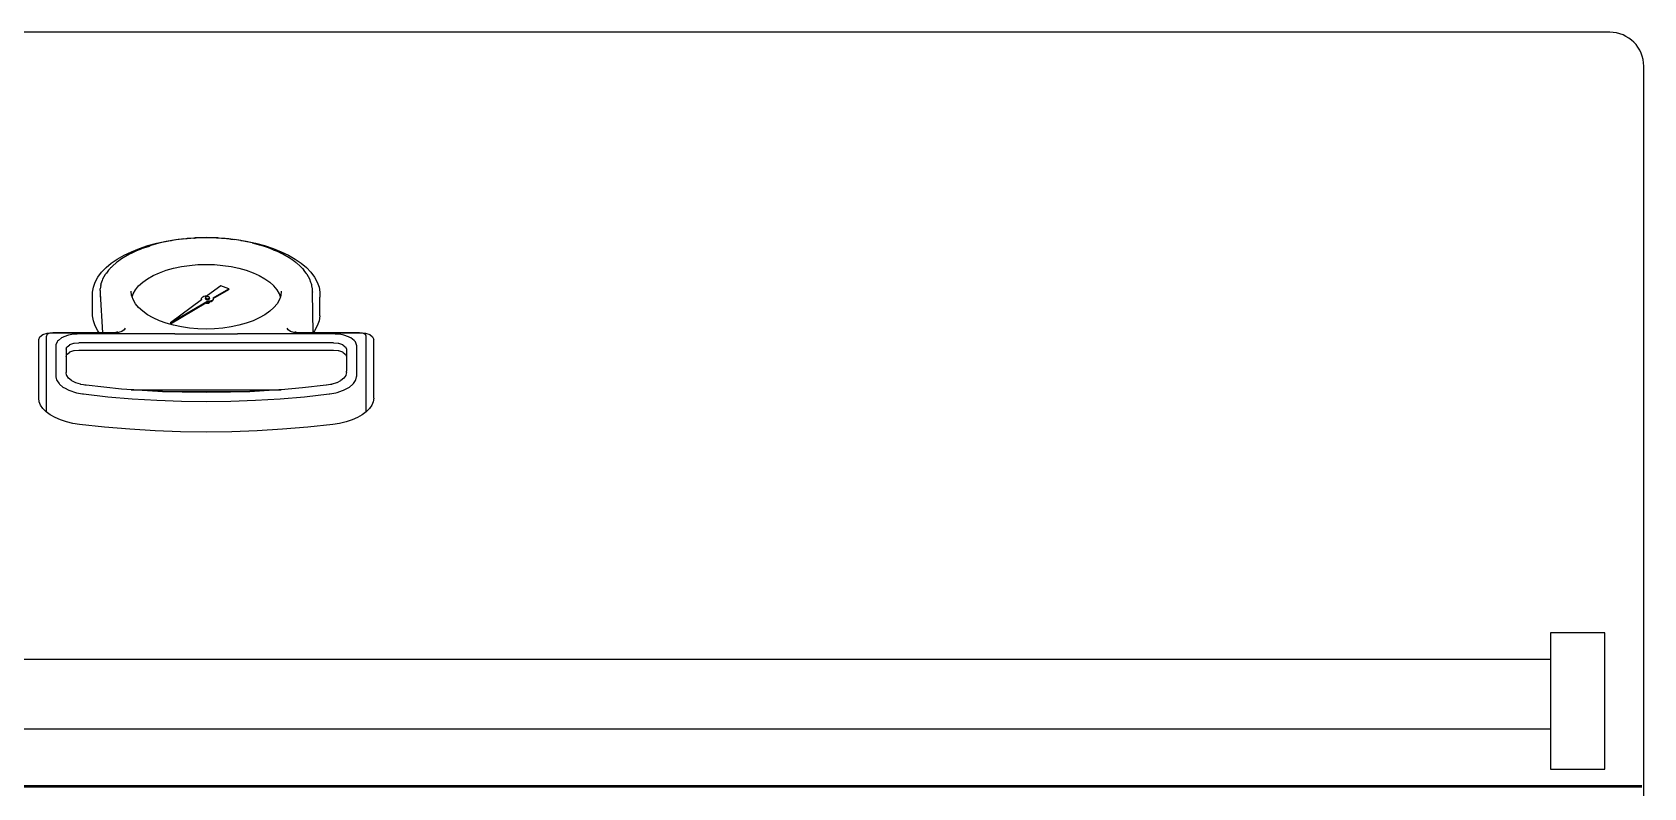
# Model space of a CAD drawing. Header units: millimetres. Extents: x 232 to 1180, y 355 to 899.
# Drawn here: x 657 to 1092.1, y 695.4 to 899.5 of the extents above; entities that cross this region are included whole.
import ezdxf

# ---------------------------------------------------------------- set-up
doc = ezdxf.new("R2010")
doc.units = ezdxf.units.MM
doc.header["$MEASUREMENT"] = 0
doc.layers.add('Edges', color=7, linetype='Continuous')

# ---------------------------------------------------------------- blocks, each defined once
blk = doc.blocks.new('Ruby Burner grill pl')
at = {"layer": 'Edges'}
for p, q in [((15.766, 16.082), (-25.689, 16.082)), ((16.266, 3.986), (16.266, 15.582)), ((-5.443, 13.011), (-5.301, 13.034)), ((-5.271, 13.033), (-5.357, 13.019)), ((-5.301, 13.034), (-5.155, 13.051)), ((-5.219, 13.039), (-5.271, 13.033)), ((-5.204, 13.042), (-5.219, 13.039)), ((-5.187, 13.043), (-5.204, 13.042)), ((-5.187, 13.043), (-5.135, 13.049)), ((-5.155, 13.051), (-5.006, 13.061)), ((-5.037, 13.056), (-5.135, 13.049)), ((-5.037, 13.056), (-5.031, 13.056)), ((-5.024, 13.057), (-5.031, 13.056)), ((-4.996, 13.058), (-5.024, 13.057)), ((-5.006, 13.061), (-4.856, 13.064)), ((-4.856, 13.062), (-4.996, 13.058)), ((-4.856, 13.064), (-4.707, 13.061)), ((-4.717, 13.058), (-4.856, 13.062)), ((-4.688, 13.057), (-4.717, 13.058)), ((-4.707, 13.061), (-4.558, 13.051)), ((-4.682, 13.056), (-4.688, 13.057)), ((-4.666, 13.055), (-4.682, 13.056)), ((-4.578, 13.049), (-4.666, 13.055)), ((-4.525, 13.043), (-4.578, 13.049)), ((-4.558, 13.051), (-4.412, 13.034)), ((-4.509, 13.042), (-4.525, 13.043)), ((-4.494, 13.039), (-4.509, 13.042)), ((-4.494, 13.039), (-4.442, 13.033)), ((-4.348, 13.018), (-4.442, 13.033)), ((-4.412, 13.034), (-4.269, 13.011)), ((-6.163, 12.748), (-6.064, 12.804)), ((-5.983, 12.819), (-6.076, 12.766)), ((-6.064, 12.804), (-5.956, 12.856)), ((-5.964, 12.829), (-5.983, 12.819)), ((-5.96, 12.831), (-5.964, 12.829)), ((-5.949, 12.836), (-5.96, 12.831)), ((-5.956, 12.856), (-5.839, 12.904)), ((-5.882, 12.868), (-5.949, 12.836)), ((-5.841, 12.884), (-5.882, 12.868)), ((-5.829, 12.89), (-5.841, 12.884)), ((-5.839, 12.904), (-5.713, 12.945)), ((-5.816, 12.895), (-5.829, 12.89)), ((-5.773, 12.912), (-5.816, 12.895)), ((-5.773, 12.912), (-5.69, 12.939)), ((-5.713, 12.945), (-5.581, 12.981)), ((-5.69, 12.939), (-5.687, 12.941)), ((-5.68, 12.942), (-5.687, 12.941)), ((-5.656, 12.951), (-5.68, 12.942)), ((-5.533, 12.984), (-5.656, 12.951)), ((-5.581, 12.981), (-5.443, 13.011)), ((-5.404, 13.012), (-5.533, 12.984)), ((-5.378, 13.016), (-5.404, 13.012)), ((-5.372, 13.017), (-5.378, 13.016)), ((-5.357, 13.019), (-5.372, 13.017)), ((-4.348, 13.018), (-4.341, 13.017)), ((-4.335, 13.016), (-4.341, 13.017)), ((-4.309, 13.012), (-4.335, 13.016)), ((-4.18, 12.984), (-4.309, 13.012)), ((-4.269, 13.011), (-4.131, 12.981)), ((-4.18, 12.984), (-4.057, 12.951)), ((-4.131, 12.981), (-3.999, 12.945)), ((-4.032, 12.942), (-4.057, 12.951)), ((-4.026, 12.941), (-4.032, 12.942)), ((-4.013, 12.936), (-4.026, 12.941)), ((-3.94, 12.912), (-4.013, 12.936)), ((-3.999, 12.945), (-3.874, 12.904)), ((-3.897, 12.895), (-3.94, 12.912)), ((-3.883, 12.89), (-3.897, 12.895)), ((-3.871, 12.884), (-3.883, 12.89)), ((-3.874, 12.904), (-3.757, 12.856)), ((-3.871, 12.884), (-3.831, 12.868)), ((-3.759, 12.834), (-3.831, 12.868)), ((-3.759, 12.834), (-3.753, 12.831)), ((-3.757, 12.856), (-3.648, 12.804)), ((-3.749, 12.829), (-3.753, 12.831)), ((-3.729, 12.819), (-3.749, 12.829)), ((-3.637, 12.766), (-3.729, 12.819)), ((-3.648, 12.804), (-3.55, 12.748)), ((-6.447, 12.483), (-6.394, 12.554)), ((-6.394, 12.554), (-6.328, 12.622)), ((-6.328, 12.622), (-6.251, 12.686)), ((-6.291, 12.585), (-6.324, 12.541)), ((-6.268, 12.609), (-6.291, 12.585)), ((-6.262, 12.616), (-6.268, 12.609)), ((-6.254, 12.623), (-6.262, 12.616)), ((-6.254, 12.623), (-6.23, 12.649)), ((-6.251, 12.686), (-6.163, 12.748)), ((-6.179, 12.691), (-6.23, 12.649)), ((-6.179, 12.691), (-6.178, 12.693)), ((-6.173, 12.696), (-6.178, 12.693)), ((-6.158, 12.709), (-6.173, 12.696)), ((-6.1, 12.749), (-6.158, 12.709)), ((-6.076, 12.765), (-6.1, 12.749)), ((-6.076, 12.765), (-6.076, 12.766)), ((-5.544, 12.547), (-5.443, 12.583)), ((-5.443, 12.583), (-5.335, 12.613)), ((-5.335, 12.613), (-5.22, 12.637)), ((-5.22, 12.637), (-5.102, 12.654)), ((-5.102, 12.654), (-4.98, 12.665)), ((-4.98, 12.665), (-4.856, 12.668)), ((-4.856, 12.668), (-4.733, 12.665)), ((-4.733, 12.665), (-4.611, 12.654)), ((-4.611, 12.654), (-4.492, 12.637)), ((-4.492, 12.637), (-4.378, 12.613)), ((-4.378, 12.613), (-4.27, 12.583)), ((-4.27, 12.583), (-4.169, 12.547)), ((-3.637, 12.766), (-3.636, 12.765)), ((-3.579, 12.726), (-3.636, 12.765)), ((-3.555, 12.709), (-3.579, 12.726)), ((-3.539, 12.696), (-3.555, 12.709)), ((-3.55, 12.748), (-3.461, 12.686)), ((-3.535, 12.693), (-3.539, 12.696)), ((-3.527, 12.686), (-3.535, 12.693)), ((-3.483, 12.649), (-3.527, 12.686)), ((-3.458, 12.623), (-3.483, 12.649)), ((-3.461, 12.686), (-3.384, 12.622)), ((-3.45, 12.616), (-3.458, 12.623)), ((-3.444, 12.609), (-3.45, 12.616)), ((-3.444, 12.609), (-3.422, 12.585)), ((-3.387, 12.539), (-3.422, 12.585)), ((-3.384, 12.622), (-3.319, 12.554)), ((-3.319, 12.554), (-3.266, 12.483)), ((-6.528, 12.261), (-6.514, 12.336)), ((-6.514, 12.336), (-6.487, 12.41)), ((-6.487, 12.41), (-6.447, 12.483)), ((-6.407, 12.361), (-6.416, 12.312)), ((-6.407, 12.363), (-6.406, 12.366)), ((-6.407, 12.361), (-6.407, 12.363)), ((-6.403, 12.382), (-6.406, 12.367)), ((-6.406, 12.367), (-6.406, 12.366)), ((-6.385, 12.431), (-6.403, 12.382)), ((-6.378, 12.45), (-6.385, 12.431)), ((-6.34, 12.519), (-6.378, 12.451)), ((-6.378, 12.45), (-6.378, 12.451)), ((-6.331, 12.532), (-6.34, 12.519)), ((-6.329, 12.534), (-6.331, 12.532)), ((-6.324, 12.541), (-6.329, 12.534)), ((-5.897, 12.296), (-5.85, 12.354)), ((-5.85, 12.354), (-5.79, 12.408)), ((-5.79, 12.408), (-5.718, 12.459)), ((-5.718, 12.459), (-5.636, 12.506)), ((-5.636, 12.506), (-5.544, 12.547)), ((-4.64, 12.356), (-4.838, 12.21)), ((-4.526, 12.312), (-4.64, 12.356)), ((-4.169, 12.547), (-4.077, 12.506)), ((-4.077, 12.506), (-3.995, 12.459)), ((-3.995, 12.459), (-3.923, 12.408)), ((-3.923, 12.408), (-3.863, 12.354)), ((-3.816, 12.296), (-3.863, 12.354)), ((-3.387, 12.539), (-3.383, 12.534)), ((-3.382, 12.532), (-3.383, 12.534)), ((-3.373, 12.519), (-3.382, 12.532)), ((-3.335, 12.451), (-3.373, 12.519)), ((-3.335, 12.451), (-3.335, 12.45)), ((-3.317, 12.402), (-3.335, 12.45)), ((-3.31, 12.382), (-3.317, 12.402)), ((-3.307, 12.367), (-3.31, 12.382)), ((-3.306, 12.363), (-3.307, 12.367)), ((-3.305, 12.354), (-3.306, 12.363)), ((-3.297, 12.312), (-3.305, 12.354)), ((-3.266, 12.483), (-3.226, 12.41)), ((-3.226, 12.41), (-3.199, 12.336)), ((-3.199, 12.336), (-3.185, 12.261)), ((-6.528, 12.185), (-6.528, 12.261)), ((-6.528, 11.915), (-6.528, 12.185)), ((-6.416, 12.283), (-6.417, 12.275)), ((-6.417, 12.275), (-6.415, 12.261)), ((-6.416, 12.283), (-6.416, 12.312)), ((-6.415, 12.261), (-6.416, 12.258)), ((-6.416, 12.258), (-6.416, 12.241)), ((-6.416, 12.241), (-6.382, 11.665)), ((-6.416, 12.237), (-6.416, 12.187)), ((-5.952, 12.212), (-5.959, 12.275)), ((-5.945, 12.194), (-5.952, 12.212)), ((-5.945, 12.194), (-5.931, 12.236)), ((-5.931, 12.151), (-5.945, 12.194)), ((-5.931, 12.236), (-5.897, 12.296)), ((-5.897, 12.091), (-5.931, 12.151)), ((-5.85, 12.034), (-5.897, 12.091)), ((-4.924, 12.148), (-5.38, 11.81)), ((-5.38, 11.81), (-4.847, 12.123)), ((-5.38, 11.797), (-4.86, 12.102)), ((-4.924, 12.173), (-4.918, 12.184)), ((-4.924, 12.162), (-4.924, 12.173)), ((-4.924, 12.16), (-4.924, 12.162)), ((-4.924, 12.148), (-4.924, 12.16)), ((-4.919, 12.151), (-4.924, 12.16)), ((-4.919, 12.151), (-4.924, 12.148)), ((-4.924, 12.147), (-4.924, 12.148)), ((-4.918, 12.184), (-4.906, 12.194)), ((-4.906, 12.194), (-4.89, 12.202)), ((-4.89, 12.202), (-4.87, 12.208)), ((-4.87, 12.208), (-4.848, 12.21)), ((-4.866, 12.186), (-4.868, 12.183)), ((-4.868, 12.183), (-4.868, 12.179)), ((-4.868, 12.179), (-4.866, 12.175)), ((-4.868, 12.169), (-4.868, 12.179)), ((-4.866, 12.173), (-4.868, 12.169)), ((-4.868, 12.169), (-4.868, 12.165)), ((-4.868, 12.165), (-4.866, 12.161)), ((-4.862, 12.19), (-4.866, 12.186)), ((-4.866, 12.175), (-4.866, 12.173)), ((-4.865, 12.174), (-4.866, 12.173)), ((-4.866, 12.173), (-4.866, 12.161)), ((-4.866, 12.173), (-4.862, 12.171)), ((-4.866, 12.161), (-4.865, 12.16)), ((-4.862, 12.163), (-4.865, 12.16)), ((-4.865, 12.16), (-4.862, 12.158)), ((-4.856, 12.193), (-4.862, 12.19)), ((-4.862, 12.171), (-4.857, 12.168)), ((-4.862, 12.171), (-4.862, 12.163)), ((-4.857, 12.165), (-4.862, 12.163)), ((-4.862, 12.158), (-4.857, 12.155)), ((-4.86, 12.102), (-4.847, 12.11)), ((-4.86, 12.102), (-4.857, 12.101)), ((-4.857, 12.168), (-4.85, 12.166)), ((-4.857, 12.155), (-4.85, 12.153)), ((-4.857, 12.101), (-4.85, 12.099)), ((-4.849, 12.194), (-4.856, 12.193)), ((-4.85, 12.166), (-4.843, 12.165)), ((-4.85, 12.153), (-4.843, 12.152)), ((-4.85, 12.099), (-4.843, 12.098)), ((-4.842, 12.195), (-4.849, 12.194)), ((-4.848, 12.21), (-4.838, 12.21)), ((-4.828, 12.123), (-4.847, 12.123)), ((-4.847, 12.123), (-4.847, 12.11)), ((-4.843, 12.11), (-4.847, 12.11)), ((-4.843, 12.165), (-4.835, 12.165)), ((-4.843, 12.152), (-4.843, 12.165)), ((-4.843, 12.152), (-4.835, 12.152)), ((-4.843, 12.11), (-4.843, 12.098)), ((-4.828, 12.11), (-4.843, 12.11)), ((-4.843, 12.098), (-4.835, 12.098)), ((-4.834, 12.195), (-4.842, 12.195)), ((-4.835, 12.165), (-4.827, 12.166)), ((-4.835, 12.152), (-4.827, 12.153)), ((-4.835, 12.098), (-4.827, 12.099)), ((-4.826, 12.194), (-4.834, 12.195)), ((-4.806, 12.126), (-4.828, 12.123)), ((-4.808, 12.112), (-4.828, 12.11)), ((-4.827, 12.166), (-4.82, 12.168)), ((-4.827, 12.153), (-4.82, 12.155)), ((-4.827, 12.099), (-4.82, 12.101)), ((-4.819, 12.192), (-4.826, 12.194)), ((-4.82, 12.168), (-4.814, 12.171)), ((-4.82, 12.168), (-4.819, 12.165)), ((-4.82, 12.155), (-4.814, 12.157)), ((-4.82, 12.101), (-4.814, 12.103)), ((-4.814, 12.189), (-4.819, 12.192)), ((-4.814, 12.162), (-4.819, 12.165)), ((-4.81, 12.186), (-4.814, 12.189)), ((-4.814, 12.171), (-4.811, 12.174)), ((-4.814, 12.171), (-4.814, 12.162)), ((-4.811, 12.16), (-4.814, 12.162)), ((-4.814, 12.157), (-4.811, 12.16)), ((-4.814, 12.103), (-4.81, 12.107)), ((-4.81, 12.172), (-4.811, 12.174)), ((-4.811, 12.174), (-4.81, 12.174)), ((-4.811, 12.16), (-4.81, 12.161)), ((-4.808, 12.182), (-4.81, 12.186)), ((-4.81, 12.174), (-4.808, 12.178)), ((-4.81, 12.172), (-4.81, 12.174)), ((-4.81, 12.172), (-4.808, 12.169)), ((-4.808, 12.165), (-4.81, 12.161)), ((-4.81, 12.107), (-4.808, 12.111)), ((-4.808, 12.178), (-4.808, 12.182)), ((-4.808, 12.165), (-4.808, 12.169)), ((-4.806, 12.113), (-4.808, 12.112)), ((-4.808, 12.111), (-4.808, 12.112)), ((-4.786, 12.132), (-4.806, 12.126)), ((-4.786, 12.118), (-4.806, 12.113)), ((-4.77, 12.14), (-4.786, 12.132)), ((-4.77, 12.126), (-4.786, 12.118)), ((-4.758, 12.149), (-4.77, 12.14)), ((-4.758, 12.136), (-4.77, 12.126)), ((-4.752, 12.158), (-4.758, 12.149)), ((-4.752, 12.147), (-4.758, 12.136)), ((-4.755, 12.178), (-4.526, 12.312)), ((-4.755, 12.178), (-4.752, 12.172)), ((-4.752, 12.166), (-4.526, 12.299)), ((-4.752, 12.172), (-4.752, 12.166)), ((-4.752, 12.166), (-4.752, 12.16)), ((-4.752, 12.16), (-4.752, 12.158)), ((-4.752, 12.158), (-4.752, 12.147)), ((-4.526, 12.312), (-4.526, 12.299)), ((-3.816, 12.091), (-3.863, 12.034)), ((-3.782, 12.236), (-3.816, 12.296)), ((-3.782, 12.151), (-3.816, 12.091)), ((-3.767, 12.194), (-3.782, 12.236)), ((-3.767, 12.194), (-3.782, 12.151)), ((-3.761, 12.212), (-3.767, 12.194)), ((-3.754, 12.275), (-3.761, 12.212)), ((-3.297, 12.283), (-3.297, 12.312)), ((-3.296, 12.275), (-3.297, 12.283)), ((-3.297, 12.267), (-3.296, 12.275)), ((-3.297, 12.267), (-3.297, 12.262)), ((-3.297, 12.258), (-3.297, 12.262)), ((-3.284, 11.665), (-3.297, 12.258)), ((-3.297, 12.208), (-3.297, 12.241)), ((-3.297, 12.187), (-3.297, 12.208)), ((-3.185, 12.261), (-3.185, 12.185)), ((-3.185, 11.915), (-3.185, 12.185)), ((-6.515, 11.84), (-6.528, 11.915)), ((-6.489, 11.765), (-6.515, 11.84)), ((-5.79, 11.979), (-5.85, 12.034)), ((-5.718, 11.928), (-5.79, 11.979)), ((-5.636, 11.882), (-5.718, 11.928)), ((-5.544, 11.84), (-5.636, 11.882)), ((-5.443, 11.804), (-5.544, 11.84)), ((-4.169, 11.84), (-4.27, 11.804)), ((-4.077, 11.882), (-4.169, 11.84)), ((-3.995, 11.928), (-4.077, 11.882)), ((-3.923, 11.979), (-3.995, 11.928)), ((-3.863, 12.034), (-3.923, 11.979)), ((-3.198, 11.84), (-3.224, 11.765)), ((-3.185, 11.915), (-3.198, 11.84)), ((-7.317, 11.566), (-7.302, 11.604)), ((-7.302, 11.604), (-7.259, 11.636)), ((-7.259, 11.636), (-7.195, 11.657)), ((-7.197, 11.636), (-7.205, 11.614)), ((-7.205, 10.499), (-7.205, 11.614)), ((-7.179, 11.649), (-7.197, 11.636)), ((-7.195, 11.657), (-7.12, 11.665)), ((-7.152, 11.658), (-7.179, 11.649)), ((-7.109, 11.663), (-7.152, 11.658)), ((-7.12, 11.665), (-6.429, 11.665)), ((-6.189, 11.663), (-7.109, 11.663)), ((-6.948, 11.604), (-6.967, 11.596)), ((-6.878, 11.628), (-6.948, 11.604)), ((-6.857, 11.634), (-6.878, 11.628)), ((-6.833, 11.637), (-6.857, 11.634)), ((-6.751, 11.645), (-6.833, 11.637)), ((-6.734, 11.646), (-6.751, 11.645)), ((-5.329, 11.646), (-6.734, 11.646)), ((-6.449, 11.693), (-6.489, 11.765)), ((-6.429, 11.665), (-6.449, 11.693)), ((-6.429, 11.665), (-6.199, 11.665)), ((-6.185, 11.666), (-6.199, 11.665)), ((-6.143, 11.667), (-6.189, 11.663)), ((-6.172, 11.67), (-6.185, 11.666)), ((-6.164, 11.676), (-6.172, 11.67)), ((-6.16, 11.683), (-6.164, 11.676)), ((-6.095, 11.682), (-6.143, 11.667)), ((-6.061, 11.705), (-6.095, 11.682)), ((-6.046, 11.733), (-6.061, 11.705)), ((-5.335, 11.774), (-5.443, 11.804)), ((-5.38, 11.81), (-5.38, 11.797)), ((-5.22, 11.75), (-5.335, 11.774)), ((-5.316, 11.646), (-5.329, 11.648)), ((-5.329, 11.648), (-5.329, 11.646)), ((-5.316, 11.646), (-5.329, 11.646)), ((-5.316, 11.646), (-4.397, 11.646)), ((-5.102, 11.733), (-5.22, 11.75)), ((-4.98, 11.722), (-5.102, 11.733)), ((-4.856, 11.719), (-4.98, 11.722)), ((-4.733, 11.722), (-4.856, 11.719)), ((-4.611, 11.733), (-4.733, 11.722)), ((-4.492, 11.75), (-4.611, 11.733)), ((-4.378, 11.774), (-4.492, 11.75)), ((-4.384, 11.648), (-4.397, 11.646)), ((-4.384, 11.646), (-4.397, 11.646)), ((-4.384, 11.646), (-4.384, 11.648)), ((-2.979, 11.646), (-4.384, 11.646)), ((-4.27, 11.804), (-4.378, 11.774)), ((-3.652, 11.705), (-3.666, 11.733)), ((-3.618, 11.682), (-3.652, 11.705)), ((-3.57, 11.667), (-3.618, 11.682)), ((-3.524, 11.663), (-3.57, 11.667)), ((-3.549, 11.676), (-3.553, 11.683)), ((-3.54, 11.67), (-3.549, 11.676)), ((-3.528, 11.666), (-3.54, 11.67)), ((-3.514, 11.665), (-3.528, 11.666)), ((-2.604, 11.663), (-3.524, 11.663)), ((-3.514, 11.665), (-3.284, 11.665)), ((-3.263, 11.693), (-3.284, 11.665)), ((-3.284, 11.665), (-2.593, 11.665)), ((-3.224, 11.765), (-3.263, 11.693)), ((-2.962, 11.645), (-2.979, 11.646)), ((-2.88, 11.637), (-2.962, 11.645)), ((-2.856, 11.634), (-2.88, 11.637)), ((-2.834, 11.628), (-2.856, 11.634)), ((-2.765, 11.604), (-2.834, 11.628)), ((-2.746, 11.596), (-2.765, 11.604)), ((-2.561, 11.658), (-2.604, 11.663)), ((-2.593, 11.665), (-2.517, 11.657)), ((-2.534, 11.649), (-2.561, 11.658)), ((-2.516, 11.636), (-2.534, 11.649)), ((-2.517, 11.657), (-2.453, 11.636)), ((-2.508, 11.614), (-2.516, 11.636)), ((-2.508, 10.499), (-2.508, 11.614)), ((-2.453, 11.636), (-2.411, 11.604)), ((-2.411, 11.604), (-2.396, 11.566)), ((-7.317, 10.702), (-7.317, 11.566)), ((-7.064, 11.488), (-7.066, 11.479)), ((-7.066, 11.479), (-7.066, 11.023)), ((-7.048, 11.529), (-7.064, 11.488)), ((-7.041, 11.541), (-7.048, 11.529)), ((-7.029, 11.552), (-7.041, 11.541)), ((-6.983, 11.587), (-7.029, 11.552)), ((-6.967, 11.596), (-6.983, 11.587)), ((-6.916, 11.423), (-6.902, 11.457)), ((-6.916, 11.421), (-6.916, 11.423)), ((-6.916, 11.421), (-6.916, 11.315)), ((-6.902, 11.457), (-6.901, 11.458)), ((-6.901, 11.458), (-6.9, 11.459)), ((-6.9, 11.459), (-6.862, 11.488)), ((-6.9, 11.351), (-6.862, 11.38)), ((-6.862, 11.488), (-6.86, 11.489)), ((-6.862, 11.38), (-6.86, 11.381)), ((-6.86, 11.489), (-6.858, 11.49)), ((-6.86, 11.381), (-6.858, 11.382)), ((-6.858, 11.49), (-6.801, 11.509)), ((-6.858, 11.382), (-6.801, 11.401)), ((-6.801, 11.509), (-6.799, 11.509)), ((-6.801, 11.401), (-6.799, 11.402)), ((-6.799, 11.509), (-6.796, 11.51)), ((-6.799, 11.402), (-6.796, 11.402)), ((-6.796, 11.51), (-6.729, 11.517)), ((-6.796, 11.402), (-6.729, 11.409)), ((-6.729, 11.517), (-6.726, 11.517)), ((-6.729, 11.409), (-2.984, 11.409)), ((-2.986, 11.517), (-6.726, 11.517)), ((-2.986, 11.517), (-2.984, 11.517)), ((-2.984, 11.517), (-2.916, 11.51)), ((-2.984, 11.409), (-2.916, 11.402)), ((-2.916, 11.51), (-2.914, 11.509)), ((-2.916, 11.402), (-2.914, 11.402)), ((-2.914, 11.509), (-2.912, 11.509)), ((-2.914, 11.402), (-2.912, 11.401)), ((-2.912, 11.509), (-2.854, 11.49)), ((-2.912, 11.401), (-2.854, 11.382)), ((-2.854, 11.49), (-2.852, 11.489)), ((-2.854, 11.382), (-2.852, 11.381)), ((-2.852, 11.489), (-2.851, 11.488)), ((-2.852, 11.381), (-2.851, 11.38)), ((-2.851, 11.488), (-2.813, 11.459)), ((-2.851, 11.38), (-2.813, 11.351)), ((-2.813, 11.459), (-2.811, 11.458)), ((-2.811, 11.458), (-2.811, 11.457)), ((-2.811, 11.457), (-2.797, 11.423)), ((-2.797, 11.423), (-2.797, 11.421)), ((-2.797, 11.421), (-2.797, 11.315)), ((-2.73, 11.587), (-2.746, 11.596)), ((-2.684, 11.552), (-2.73, 11.587)), ((-2.672, 11.541), (-2.684, 11.552)), ((-2.665, 11.529), (-2.672, 11.541)), ((-2.649, 11.488), (-2.665, 11.529)), ((-2.647, 11.479), (-2.649, 11.488)), ((-2.647, 11.479), (-2.647, 11.023)), ((-2.396, 10.702), (-2.396, 11.566)), ((-6.916, 11.315), (-6.902, 11.349)), ((-6.916, 11.315), (-6.916, 11.099)), ((-6.902, 11.349), (-6.901, 11.35)), ((-6.901, 11.35), (-6.9, 11.351)), ((-2.813, 11.351), (-2.811, 11.35)), ((-2.811, 11.35), (-2.811, 11.349)), ((-2.811, 11.349), (-2.797, 11.315)), ((-2.797, 11.315), (-2.797, 11.099)), ((-7.066, 11.023), (-7.065, 11.017)), ((-7.065, 11.017), (-7.054, 10.97)), ((-7.054, 10.97), (-7.05, 10.96)), ((-7.05, 10.96), (-7.019, 10.916)), ((-7.019, 10.916), (-7.011, 10.907)), ((-7.011, 10.907), (-6.961, 10.866)), ((-6.916, 11.097), (-6.916, 11.099)), ((-6.916, 11.097), (-6.916, 11.08)), ((-6.916, 11.078), (-6.916, 11.08)), ((-6.907, 11.038), (-6.916, 11.078)), ((-6.906, 11.036), (-6.907, 11.038)), ((-6.879, 10.998), (-6.906, 11.036)), ((-6.878, 10.996), (-6.879, 10.998)), ((-6.835, 10.961), (-6.878, 10.996)), ((-6.833, 10.96), (-6.835, 10.961)), ((-6.831, 10.959), (-6.833, 10.96)), ((-6.774, 10.929), (-6.831, 10.959)), ((-6.771, 10.928), (-6.774, 10.929)), ((-6.703, 10.906), (-6.771, 10.928)), ((-6.7, 10.905), (-6.703, 10.906)), ((-6.662, 10.898), (-6.7, 10.905)), ((-6.64, 10.894), (-6.662, 10.898)), ((-6.624, 10.891), (-6.64, 10.894)), ((-3.028, 10.903), (-3.089, 10.891)), ((-3.013, 10.905), (-3.028, 10.903)), ((-3.01, 10.906), (-3.013, 10.905)), ((-3.006, 10.907), (-3.01, 10.906)), ((-2.941, 10.928), (-3.006, 10.907)), ((-2.939, 10.929), (-2.941, 10.928)), ((-2.882, 10.959), (-2.939, 10.929)), ((-2.879, 10.96), (-2.882, 10.959)), ((-2.878, 10.961), (-2.879, 10.96)), ((-2.835, 10.996), (-2.878, 10.961)), ((-2.834, 10.998), (-2.835, 10.996)), ((-2.807, 11.036), (-2.834, 10.998)), ((-2.806, 11.038), (-2.807, 11.036)), ((-2.797, 11.078), (-2.806, 11.038)), ((-2.797, 11.099), (-2.797, 11.097)), ((-2.797, 11.08), (-2.797, 11.097)), ((-2.797, 11.08), (-2.797, 11.078)), ((-2.751, 10.866), (-2.702, 10.907)), ((-2.702, 10.907), (-2.694, 10.916)), ((-2.694, 10.916), (-2.663, 10.96)), ((-2.663, 10.96), (-2.658, 10.97)), ((-2.658, 10.97), (-2.648, 11.017)), ((-2.648, 11.017), (-2.647, 11.023)), ((-7.31, 10.65), (-7.317, 10.702)), ((-6.961, 10.866), (-6.952, 10.859)), ((-6.952, 10.859), (-6.939, 10.852)), ((-6.939, 10.852), (-6.874, 10.819)), ((-6.874, 10.819), (-6.858, 10.813)), ((-6.858, 10.813), (-6.779, 10.787)), ((-6.779, 10.787), (-6.761, 10.782)), ((-6.761, 10.782), (-6.673, 10.766)), ((-6.673, 10.766), (-6.661, 10.764)), ((-6.661, 10.764), (-6.301, 10.724)), ((-6.621, 10.891), (-6.624, 10.891)), ((-6.099, 10.834), (-6.621, 10.891)), ((-6.301, 10.724), (-5.943, 10.694)), ((-5.568, 10.802), (-6.099, 10.834)), ((-5.959, 10.826), (-3.754, 10.826)), ((-5.921, 10.823), (-5.959, 10.826)), ((-5.943, 10.694), (-5.582, 10.672)), ((-5.582, 10.672), (-5.22, 10.659)), ((-5.499, 10.799), (-5.568, 10.802)), ((-5.499, 10.799), (-4.214, 10.799)), ((-5.212, 10.789), (-5.499, 10.799)), ((-5.22, 10.659), (-4.856, 10.655)), ((-5.129, 10.788), (-5.212, 10.789)), ((-4.584, 10.788), (-5.129, 10.788)), ((-4.856, 10.784), (-5.129, 10.788)), ((-4.584, 10.788), (-4.856, 10.784)), ((-4.856, 10.655), (-4.493, 10.659)), ((-4.5, 10.789), (-4.584, 10.788)), ((-4.214, 10.799), (-4.5, 10.789)), ((-4.493, 10.659), (-4.131, 10.672)), ((-4.145, 10.802), (-4.214, 10.799)), ((-3.791, 10.823), (-4.145, 10.802)), ((-4.131, 10.672), (-3.77, 10.694)), ((-3.754, 10.826), (-3.791, 10.823)), ((-3.77, 10.694), (-3.412, 10.724)), ((-3.44, 10.853), (-3.754, 10.826)), ((-3.092, 10.891), (-3.44, 10.853)), ((-3.412, 10.724), (-3.052, 10.764)), ((-3.089, 10.891), (-3.092, 10.891)), ((-3.052, 10.764), (-3.039, 10.766)), ((-3.039, 10.766), (-2.951, 10.782)), ((-2.951, 10.782), (-2.934, 10.787)), ((-2.934, 10.787), (-2.855, 10.813)), ((-2.855, 10.813), (-2.839, 10.819)), ((-2.839, 10.819), (-2.773, 10.852)), ((-2.773, 10.852), (-2.761, 10.859)), ((-2.761, 10.859), (-2.751, 10.866)), ((-2.396, 10.702), (-2.403, 10.65)), ((-7.289, 10.598), (-7.31, 10.65)), ((-7.255, 10.548), (-7.289, 10.598)), ((-7.208, 10.501), (-7.255, 10.548)), ((-7.149, 10.457), (-7.208, 10.501)), ((-7.078, 10.418), (-7.149, 10.457)), ((-2.564, 10.457), (-2.634, 10.418)), ((-2.505, 10.501), (-2.564, 10.457)), ((-2.458, 10.548), (-2.505, 10.501)), ((-2.424, 10.598), (-2.458, 10.548)), ((-2.403, 10.65), (-2.424, 10.598)), ((-6.999, 10.383), (-7.078, 10.418)), ((-6.91, 10.355), (-6.999, 10.383)), ((-6.816, 10.332), (-6.91, 10.355)), ((-6.716, 10.317), (-6.816, 10.332)), ((-6.349, 10.276), (-6.716, 10.317)), ((-5.979, 10.245), (-6.349, 10.276)), ((-5.606, 10.222), (-5.979, 10.245)), ((-5.232, 10.209), (-5.606, 10.222)), ((-4.856, 10.204), (-5.232, 10.209)), ((-4.481, 10.209), (-4.856, 10.204)), ((-4.107, 10.222), (-4.481, 10.209)), ((-3.734, 10.245), (-4.107, 10.222)), ((-3.364, 10.276), (-3.734, 10.245)), ((-2.997, 10.317), (-3.364, 10.276)), ((-2.897, 10.332), (-2.997, 10.317)), ((-2.802, 10.355), (-2.897, 10.332)), ((-2.714, 10.383), (-2.802, 10.355)), ((-2.634, 10.418), (-2.714, 10.383)), ((-24.353, 6.866), (14.897, 6.866)), ((-24.353, 5.841), (14.897, 5.841)), ((14.897, 5.246), (15.694, 5.246)), ((16.236, 4.981), (-26.1, 4.981)), ((15.736, 5.003), (-25.264, 5.003)), ((16.236, 5.003), (15.736, 5.003))]:
    blk.add_line(p, q, dxfattribs=at)
blk.add_lwpolyline([(14.897, 5.246), (15.694, 5.246), (15.694, 7.252), (14.897, 7.252)], close=True, dxfattribs=at)
blk.add_arc((15.766, 15.582), 0.5, 0, 90, dxfattribs=at)

msp = doc.modelspace()

# ---------------------------------------------------------------- block references
at = {"xscale": 18.37224819110694, "yscale": 18.37224819110694, "zscale": 18.37224819110694}
msp.add_blockref('Ruby Burner grill pl', (793.24, 603.99), dxfattribs=at)

doc.saveas('drawing.dxf')
